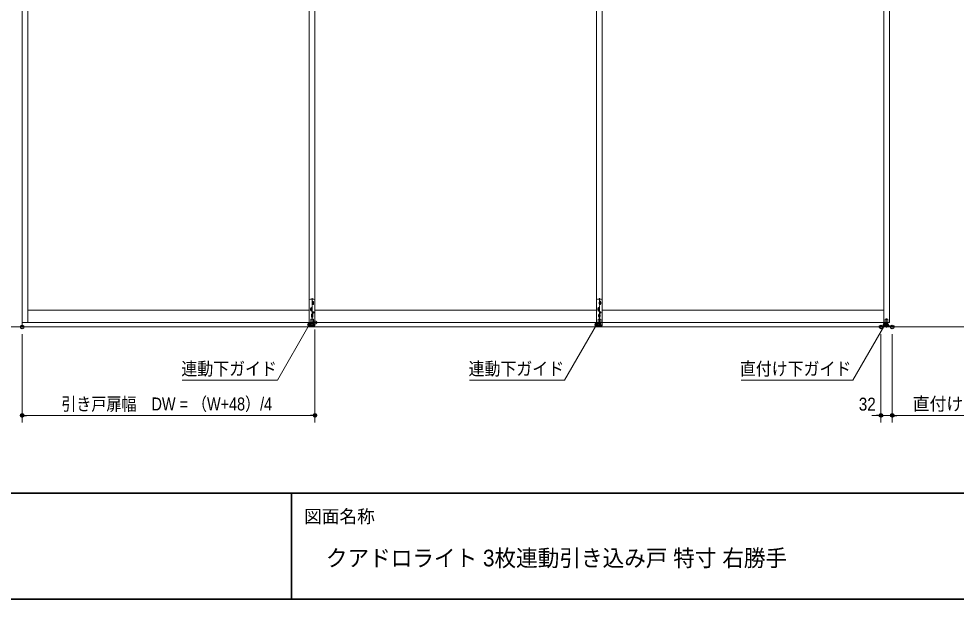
# Model space of a CAD drawing. Units: millimetres, scale not verified. Extents: x -6062 to 6062, y -3045 to 3045.
# Drawn here: x -4709 to -2059, y -2770 to -1128 of the extents above; entities that cross this region are included whole.
import ezdxf
from ezdxf.enums import TextEntityAlignment as Align

# ---------------------------------------------------------------- set-up
doc = ezdxf.new("R2010")
doc.units = ezdxf.units.MM
doc.header["$LTSCALE"] = 20
doc.header["$PDMODE"] = 32
doc.header["$PDSIZE"] = 10
doc.linetypes.add('USER1', pattern=[2.91, 1.76, -0.4, 0.35, -0.4])
for name, color, linetype, lineweight in [('0-0_3一般', 7, 'Continuous', 15), ('0-1_2寸法-2', 7, 'Continuous', 15), ('0-2_0', 7, 'Continuous', 25), ('0-4_2寸法-1', 7, 'Continuous', 15), ('0-5_2寸法-3', 7, 'Continuous', 15), ('0-6_1図面枠', 7, 'Continuous', 15)]:
    doc.layers.add(name, color=color, linetype=linetype, lineweight=lineweight)
doc.layers.add('0-3_Defpoints', color=7, linetype='Continuous')
doc.styles.add('ＭＳ Ｐゴシック', font='')
doc.styles.get('ＭＳ Ｐゴシック').set_extended_font_data('MS PGothic')

# ---------------------------------------------------------------- blocks, each defined once
blk = doc.blocks.new('_Dot')
at = {"layer": '0-2_0'}
blk.add_line((-10, 0), (-20, 0), dxfattribs=at)
for points in [[(0, 0), (-10, 0), (-9.92, 1.25)], [(0, 0), (-9.92, -1.25), (-10, 0)], [(0, 0), (-9.92, 1.25), (-9.69, 2.49)], [(0, 0), (-9.69, -2.49), (-9.92, -1.25)], [(0, 0), (-9.69, 2.49), (-9.3, 3.68)], [(0, 0), (-9.3, -3.68), (-9.69, -2.49)], [(0, 0), (-9.3, 3.68), (-8.76, 4.82)], [(0, 0), (-8.76, -4.82), (-9.3, -3.68)], [(0, 0), (-8.76, 4.82), (-8.09, 5.88)], [(0, 0), (-8.09, -5.88), (-8.76, -4.82)], [(0, 0), (-8.09, 5.88), (-7.29, 6.85)], [(0, 0), (-7.29, -6.85), (-8.09, -5.88)], [(0, 0), (-7.29, 6.85), (-6.37, 7.71)], [(0, 0), (-6.37, -7.71), (-7.29, -6.85)], [(0, 0), (-6.37, 7.71), (-5.36, 8.44)], [(0, 0), (-5.36, -8.44), (-6.37, -7.71)], [(0, 0), (-5.36, 8.44), (-4.26, 9.05)], [(0, 0), (-4.26, -9.05), (-5.36, -8.44)], [(0, 0), (-4.26, 9.05), (-3.09, 9.51)], [(0, 0), (-3.09, -9.51), (-4.26, -9.05)], [(0, 0), (-3.09, 9.51), (-1.87, 9.82)], [(0, 0), (-1.87, -9.82), (-3.09, -9.51)], [(0, 0), (-1.87, 9.82), (-0.63, 9.98)], [(0, 0), (-0.63, -9.98), (-1.87, -9.82)], [(0, 0), (-0.63, 9.98), (0.63, 9.98)], [(0, 0), (0.63, -9.98), (-0.63, -9.98)], [(0, 0), (0.63, 9.98), (1.87, 9.82)], [(0, 0), (1.87, 9.82), (3.09, 9.51)], [(0, 0), (3.09, 9.51), (4.26, 9.05)], [(0, 0), (4.26, 9.05), (5.36, 8.44)], [(0, 0), (5.36, 8.44), (6.37, 7.71)], [(0, 0), (6.37, 7.71), (7.29, 6.85)], [(0, 0), (7.29, 6.85), (8.09, 5.88)], [(0, 0), (8.09, 5.88), (8.76, 4.82)], [(0, 0), (8.76, 4.82), (9.3, 3.68)], [(0, 0), (9.3, 3.68), (9.69, 2.49)], [(0, 0), (9.69, 2.49), (9.92, 1.25)], [(0, 0), (9.92, 1.25), (10, 0)], [(0, 0), (1.87, -9.82), (0.63, -9.98)], [(0, 0), (3.09, -9.51), (1.87, -9.82)], [(0, 0), (4.26, -9.05), (3.09, -9.51)], [(0, 0), (5.36, -8.44), (4.26, -9.05)], [(0, 0), (6.37, -7.71), (5.36, -8.44)], [(0, 0), (7.29, -6.85), (6.37, -7.71)], [(0, 0), (8.09, -5.88), (7.29, -6.85)], [(0, 0), (8.76, -4.82), (8.09, -5.88)], [(0, 0), (9.3, -3.68), (8.76, -4.82)], [(0, 0), (9.69, -2.49), (9.3, -3.68)], [(0, 0), (9.92, -1.25), (9.69, -2.49)], [(0, 0), (10, 0), (9.92, -1.25)]]:
    blk.add_solid(points, dxfattribs=at)
blk = doc.blocks.new('グループ-18')
at = {"layer": '0-0_3一般'}
for p, q in [((-58240, 8000), (-58240, -40000)), ((-58240, 7140), (-58240, -39750)), ((-57920, 7140), (-57920, -39750)), ((-42000, -39750), (-42000, 7140)), ((-42000, 7140), (-42000, -39750)), ((-41680, -39750), (-41680, 7140)), ((-41680, 7140), (-41680, -39750)), ((-25760, -39750), (-25760, 7140)), ((-25760, 7140), (-25760, -39750)), ((-25440, 7140), (-25440, -39750)), ((-9520, -39750), (-9520, 7140)), ((-9200, -39750), (-9200, 7140)), ((-42000, -38492.4), (-42000, -39934.4)), ((-41740, -38432.4), (-41940, -38432.4)), ((-41845, -38692.4), (-41845, -38592.4)), ((-41755, -38592.4), (-41755, -38692.4)), ((-41680, -39932.4), (-41680, -38492.4)), ((-25760, -38492.4), (-25760, -39934.4)), ((-25500, -38432.4), (-25700, -38432.4)), ((-25605, -38692.4), (-25605, -38592.4)), ((-25515, -38592.4), (-25515, -38692.4)), ((-42000, -39040), (-57920, -39040)), ((-41925, -39052.4), (-41925, -38952.4)), ((-41835, -38952.4), (-41835, -39052.4)), ((-25760, -39040), (-41680, -39040)), ((-25685, -39052.4), (-25685, -38952.4)), ((-25595, -38952.4), (-25595, -39052.4)), ((-9520, -39040), (-25440, -39040)), ((-58240, -39750), (-41680, -39750)), ((-42000, -39750), (-25440, -39750)), ((-41915, -39802.4), (-41915, -39562.4)), ((-41775, -39552.4), (-41905, -39552.4)), ((-41885, -39412.4), (-41885, -39312.4)), ((-41795, -39312.4), (-41795, -39412.4)), ((-41765, -39562.4), (-41765, -39802.4)), ((-25760, -39750), (-9200, -39750)), ((-25675, -39802.4), (-25675, -39562.4)), ((-25535, -39552.4), (-25665, -39552.4)), ((-25645, -39412.4), (-25645, -39312.4)), ((-25555, -39312.4), (-25555, -39412.4)), ((-25525, -39562.4), (-25525, -39802.4)), ((-9435, -39800), (-9435, -39560)), ((-9425, -39550), (-9295, -39550)), ((-9285, -39560), (-9285, -39800)), ((8736.5, -40000), (-60103.5, -40000)), ((-42000, -39874.4), (-41900, -39874.4)), ((-42000, -39932.4), (-41680, -39932.4)), ((-41915, -39802.4), (-41765, -39802.4)), ((-41910, -39802.4), (-41910, -39874.4)), ((-41770, -39802.4), (-41910, -39802.4)), ((-41910, -39874.4), (-41770, -39874.4)), ((-41900, -39874.4), (-41904, -39874.4)), ((-41780, -39874.4), (-41680, -39874.4)), ((-41770, -39802.4), (-41770, -39874.4)), ((-25760, -39874.4), (-25660, -39874.4)), ((-25675, -39802.4), (-25525, -39802.4)), ((-25530, -39802.4), (-25670, -39802.4)), ((-25664, -39874.4), (-25536, -39874.4)), ((-25660, -39874.4), (-25664, -39874.4)), ((-25536, -39874.4), (-25540, -39874.4)), ((-25540, -39874.4), (-25440, -39874.4)), ((-25530, -39802.4), (-25530, -39874.4)), ((-9680, -39942), (-9680, -40000)), ((-9460, -39942), (-9680, -39942)), ((-9680, -40000), (-9040, -40000)), ((-9400, -39862), (-9460, -39862)), ((-9460, -39922), (-9460, -39862)), ((-9460, -39922), (-9260, -39922)), ((-9460, -39922), (-9260, -39922)), ((-9285, -39800), (-9435, -39800)), ((-9434, -39800), (-9286, -39800)), ((-9434, -39800), (-9434, -39862)), ((-9286, -39800), (-9286, -39862)), ((-9260, -39922), (-9260, -39862)), ((-9260, -39922), (-9260, -39942)), ((-9040, -40000), (-9040, -39942))]:
    blk.add_line(p, q, dxfattribs=at)
at = {"layer": '0-0_3一般', "linetype": 'USER1'}
for p, q in [((-41739.5, -38642.4), (-41860.5, -38642.4)), ((-41849.5, -38592.4), (-41750.5, -38592.4)), ((-41849.5, -38692.4), (-41750.5, -38692.4)), ((-41840, -38371.7), (-41840, -39958.4)), ((-41800, -38542.9), (-41800, -38641.9)), ((-41800, -38642.9), (-41800, -38741.9)), ((-25499.5, -38642.4), (-25620.5, -38642.4)), ((-25609.5, -38592.4), (-25510.5, -38592.4)), ((-25609.5, -38692.4), (-25510.5, -38692.4)), ((-25600, -38371.7), (-25600, -39958.4)), ((-25560, -38542.9), (-25560, -38641.9)), ((-25560, -38642.9), (-25560, -38741.9)), ((-41819.5, -39002.4), (-41940.5, -39002.4)), ((-41929.5, -38952.4), (-41830.5, -38952.4)), ((-41929.5, -39052.4), (-41830.5, -39052.4)), ((-41880, -38902.9), (-41880, -39001.9)), ((-41880, -39002.9), (-41880, -39101.9)), ((-41826.2, -39182.4), (-41733.8, -39182.4)), ((-41780, -39136.2), (-41780, -39228.6)), ((-25579.5, -39002.4), (-25700.5, -39002.4)), ((-25689.5, -38952.4), (-25590.5, -38952.4)), ((-25689.5, -39052.4), (-25590.5, -39052.4)), ((-25640, -38902.9), (-25640, -39001.9)), ((-25640, -39002.9), (-25640, -39101.9)), ((-25586.2, -39182.4), (-25493.8, -39182.4)), ((-25540, -39136.2), (-25540, -39228.6)), ((-41779.5, -39362.4), (-41900.5, -39362.4)), ((-41889.5, -39312.4), (-41790.5, -39312.4)), ((-41889.5, -39412.4), (-41790.5, -39412.4)), ((-41840, -39262.9), (-41840, -39361.9)), ((-41840, -39362.9), (-41840, -39461.9)), ((-25539.5, -39362.4), (-25660.5, -39362.4)), ((-25649.5, -39312.4), (-25550.5, -39312.4)), ((-25649.5, -39412.4), (-25550.5, -39412.4)), ((-25600, -39262.9), (-25600, -39361.9)), ((-25600, -39362.9), (-25600, -39461.9)), ((-9360, -40027.8), (-9360, -39520))]:
    blk.add_line(p, q, dxfattribs=at)
at = {"layer": '0-0_3一般'}
for points in [[(-25440, -39750), (-25440, 7140), (-42000, 7140)], [(-25760, -39932.4), (-25440, -39932.4), (-25440, -38492.4)], [(-41904, -39874.4), (-41776, -39874.4), (-41780, -39874.4)], [(-25670, -39802.4), (-25670, -39874.4), (-25530, -39874.4)], [(-9040, -39942), (-9460, -39942), (-9460, -39922)], [(-9260, -39862), (-9320, -39862), (-9400, -39862)]]:
    blk.add_lwpolyline(points, dxfattribs=at)
for centre in [(-41780, -39182.4), (-25540, -39182.4)]:
    blk.add_circle(centre, 42, dxfattribs=at)
for centre, radius, start, end in [((-41940, -38492.4), 60, 90, 180), ((-41800, -38592.4), 45, 0, 180), ((-41800, -38692.4), 45, 180, 0), ((-41740, -38492.4), 60, 0, 90), ((-25700, -38492.4), 60, 90, 180), ((-25560, -38592.4), 45, 0, 180), ((-25560, -38692.4), 45, 180, 0), ((-25500, -38492.4), 60, 0, 90), ((-41880, -38952.4), 45, 0, 180), ((-41880, -39052.4), 45, 180, 0), ((-25640, -38952.4), 45, 0, 180), ((-25640, -39052.4), 45, 180, 0), ((-41905, -39562.4), 10, 90, 180), ((-41840, -39312.4), 45, 0, 180), ((-41840, -39412.4), 45, 180, 0), ((-41775, -39562.4), 10, 0, 90), ((-25665, -39562.4), 10, 90, 180), ((-25600, -39312.4), 45, 0, 180), ((-25600, -39412.4), 45, 180, 0), ((-25535, -39562.4), 10, 0, 90), ((-9425, -39560), 10, 90, 180), ((-9295, -39560), 10, 0, 90)]:
    blk.add_arc(centre, radius, start, end, dxfattribs=at)
blk = doc.blocks.new('グループ-22')
at = {"layer": '0-6_1図面枠', "lineweight": 35}
for p, q in [((-80000, -49400), (80000, -49400)), ((-43000, -49400), (-43000, -55400))]:
    blk.add_line(p, q, dxfattribs=at)
blk.add_lwpolyline([(-80000, 55400), (80000, 55400), (80000, -55400), (-80000, -55400)], close=True, dxfattribs=at)
blk = doc.blocks.new('図面枠')
at = {"layer": '0-6_1図面枠'}
blk.add_blockref('グループ-22', (0, 0), dxfattribs=at)
at = {"layer": '0-6_1図面枠', "style": 'ＭＳ Ｐゴシック'}
blk.add_text('図面名称', height=733.7, dxfattribs=at).set_placement((-42300.1, -51299.8), align=Align.BOTTOM_LEFT)

msp = doc.modelspace()

# ---------------------------------------------------------------- hatches: boundary and pattern name
at = {"layer": '0-5_2寸法-3'}
for points in [[(-3882.49, -1993.72, 1), (-3892.51, -1993.72, 1)], [(-3070.49, -1993.72, 1), (-3080.51, -1993.72, 1)], [(-2255.49, -1993.72, 1), (-2265.51, -1993.72, 1)]]:
    msp.add_hatch(color=256, dxfattribs=at).paths.add_polyline_path(points)

# ---------------------------------------------------------------- linework, layer by layer
at = {"layer": '0-1_2寸法-2'}
for p, q in [((-2271.5, -2020), (-2271.5, -2270)), ((-2239.5, -2020), (-2239.5, -2270)), ((-2284.21, -2250), (-2296.92, -2250)), ((-2239.5, -2250), (-2271.5, -2250)), ((-2226.79, -2250), (-2214.08, -2250))]:
    msp.add_line(p, q, dxfattribs=at)
at = {"layer": '0-3_Defpoints'}
for p in [(-3871.5, -1987.5), (-4699.5, -2000), (-2271.5, -2000), (-2239.5, -2000), (-4699.5, -2250), (-2271.5, -2250), (-2239.5, -2250)]:
    msp.add_point(p, dxfattribs=at)
at = {"layer": '0-4_2寸法-1'}
for p, q in [((-3871.5, -2007.5), (-3871.5, -2270)), ((-4699.5, -2020), (-4699.5, -2270)), ((-2239.5, -2020), (-2239.5, -2270)), ((-3884.21, -2250), (-4686.79, -2250)), ((-1448.21, -2250), (-2226.79, -2250))]:
    msp.add_line(p, q, dxfattribs=at)
at = {"layer": '0-5_2寸法-3'}
for points in [[(-3887.5, -1993.72), (-3977.73, -2150), (-4247.05, -2150)], [(-3075.5, -1993.72), (-3165.73, -2150), (-3435.05, -2150)], [(-2260.5, -1993.72), (-2350.73, -2150), (-2666.74, -2150)]]:
    msp.add_lwpolyline(points, dxfattribs=at)
for centre in [(-3887.5, -1993.72), (-3075.5, -1993.72), (-2260.5, -1993.72)]:
    msp.add_circle(centre, 5.01, dxfattribs=at)

# ---------------------------------------------------------------- block references
at = {"layer": '0-0_3一般', "xscale": 0.05, "yscale": 0.05}
msp.add_blockref('グループ-18', (-1787.5, 0), dxfattribs=at)
at = {"layer": '0-1_2寸法-2', "xscale": 0.6356201, "yscale": 0.6356201}
msp.add_blockref('_Dot', (-2271.5, -2250), dxfattribs=at)
at = {"layer": '0-1_2寸法-2', "xscale": 0.6356201, "yscale": 0.6356201, "rotation": 180}
msp.add_blockref('_Dot', (-2239.5, -2250), dxfattribs=at)
at = {"layer": '0-4_2寸法-1', "xscale": 0.6356201, "yscale": 0.6356201, "rotation": 180}
for p in [(-4699.5, -2250), (-2239.5, -2250)]:
    msp.add_blockref('_Dot', p, dxfattribs=at)
at = {"layer": '0-4_2寸法-1', "xscale": 0.6356201, "yscale": 0.6356201}
msp.add_blockref('_Dot', (-3871.5, -2250), dxfattribs=at)
at = {"layer": '0-6_1図面枠', "xscale": 0.05, "yscale": 0.05}
msp.add_blockref('図面枠', (-1787.5, 0), dxfattribs=at)

# ---------------------------------------------------------------- texts
at = {"layer": '0-1_2寸法-2', "style": 'ＭＳ Ｐゴシック', "width": 0.9}
msp.add_text('32', height=36.66, dxfattribs=at).set_placement((-2334.09, -2247.52), align=Align.BOTTOM_LEFT)
at = {"layer": '0-4_2寸法-1', "style": 'ＭＳ Ｐゴシック'}
for s, height, width, p in [('引き戸扉幅\u3000DW = （W+48）/4', 36.66, 0.85, (-4588.68, -2247.07)), ('直付け下ガイド取付位置\u3000DW-24', 36.69, 0.95, (-2181.58, -2246.79))]:
    msp.add_text(s, height=height, dxfattribs=dict(at, width=width)).set_placement(p, align=Align.BOTTOM_LEFT)
at = {"layer": '0-5_2寸法-3', "style": 'ＭＳ Ｐゴシック', "width": 0.9}
for s, p in [('連動下ガイド', (-4249.15, -2147.46)), ('連動下ガイド', (-3437.15, -2147.46)), ('直付け下ガイド', (-2670.19, -2147.62))]:
    msp.add_text(s, height=36.66, dxfattribs=at).set_placement(p, align=Align.BOTTOM_LEFT)
at = {"layer": '0-6_1図面枠', "style": 'ＭＳ Ｐゴシック', "width": 0.95}
msp.add_text('クアドロライト 3枚連動引き込み戸 特寸 右勝手', height=47.17, dxfattribs=at).set_placement((-3840.72, -2691.18), align=Align.BOTTOM_LEFT)

doc.saveas('drawing.dxf')
